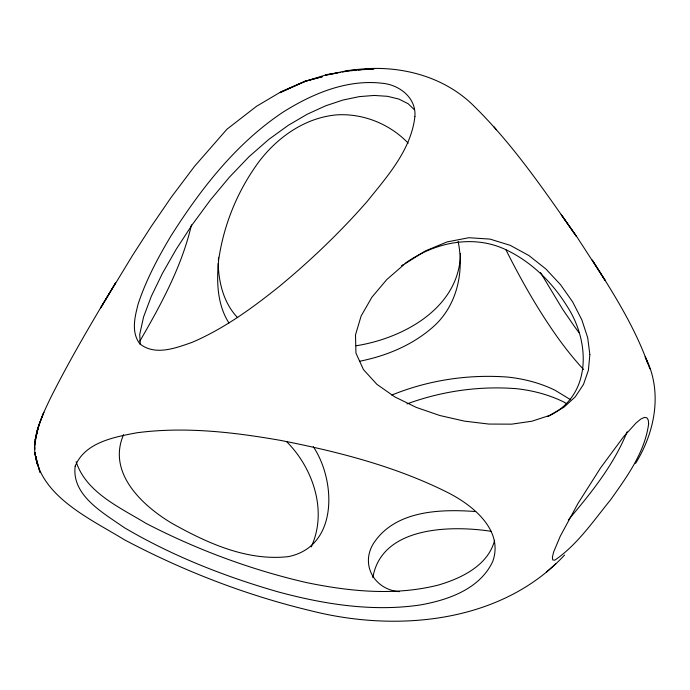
<?xml version="1.0" encoding="UTF-8"?>
<svg xmlns="http://www.w3.org/2000/svg" width="690" height="690" viewBox="0 0 690 690"><rect width="100%" height="100%" fill="white"/><g stroke="black" fill="none" stroke-linecap="round" stroke-linejoin="round"><path stroke-width="1.03" d="M460.523 253.377C459.566 307.723 403.745 338.247 356.161 345.759M218.385 260.458L218.566 257.353M372.85 577.685C381.466 526.099 451.157 525.185 491.349 531.335M191.466 224.837C181.884 266.366 161.081 304.497 139.863 341.127M494.635 540.313C488.097 565.49 461.42 578.28 438.409 585.042C395.008 596.048 349.425 591.485 306.101 582.498C250.522 569.638 196.641 549.559 145.978 523.356C120.233 507.59 86.103 492.669 76.124 461.67M123.579 434.657C106.976 472.805 142.33 505.753 172.164 523.443C207.267 543.125 247.201 561.324 288.394 556.614C338.488 546.489 336.039 480.602 313.303 446.697M627.124 431.75C613.91 464.844 591.123 492.979 568.327 519.941M635.568 463.387C655.25 431.75 662.935 391.101 645.184 356.799L649.902 368.865M311.19 546.911C327.793 511.437 313.139 468.01 286.471 441.497M322.135 76.754L305.653 81.144L281.442 91.537L256.507 106.303L226.941 129.228L194.632 166.187L171.37 197.081L151.153 226.587L132.532 255.429L100.395 308.309L115.653 282.788C92.909 320.384 70.544 358.265 50.775 397.526C43.323 412.974 35.664 428.913 34.5 446.301C35.268 494.437 89.226 518.095 124.416 539.778C183.066 570.82 245.45 595.013 309.991 610.547L312.941 611.28C398.449 632.402 501.88 622.665 564.584 555.019M546.411 572.114L555.717 563.842M401.554 265.65L403.322 264.537M405.09 263.425C433.303 243.053 471.408 234.255 504.14 248.892C530.248 260.803 551.517 281.33 566.619 305.523C590.45 341.378 592.296 396.112 547.8 416.501M391.773 395.085C428.326 380.121 468.57 374.101 507.935 377.102A201.704 144.072 -35.9 0 1 555.045 390.247L570.673 399.777M406.971 403.926C441.738 391.135 479.352 385.77 516.301 388.677A201.704 144.072 -35.9 0 1 563.411 401.822L566.024 403.305M322.23 76.737L303.936 81.653L280.002 92.641L305.653 81.144L303.936 81.653L327.448 74.46L340.084 72.433M337.074 73.131L325.628 75.141L348.114 70.475L373.963 69M359.533 361.275C387.055 355.833 413.922 344.543 434.769 325.404C457.418 304.187 464.215 271.153 458.134 241.5M342.188 72.096L344.293 71.76M356.014 70.233L345.466 71.303C390.945 62.626 441.781 73.2 474.884 106.985C513.929 145.555 544.91 191.38 576.262 236.17L561.203 214.581L576.676 236.523L605.173 280.451L592.227 260.044C613.272 292.948 634.403 326.439 647.755 363.345M358.127 70.018L361.293 69.69M364.458 69.371L369.728 68.836L365.993 68.707L373.247 68.983M475.686 511.557C440.177 508.927 394.887 510.359 373.402 543.582C360.18 565.179 374.73 589.665 399.243 591.684M414.233 109.624L408.152 103.733L398.889 99.067L387.478 96.315L374.204 95.444L359.3 96.626L342.999 100.033L325.551 105.846L307.197 114.247L288.161 125.399L268.695 139.492L249.03 156.699L229.408 177.183L210.381 200.031L192.501 224.302L176.329 249.064L162.417 273.378L151.308 296.329L143.563 316.969L139.742 334.374L140.243 344.552M408.204 143.175C389.885 124.045 363.216 113.212 336.694 114.876C305.437 117.611 278.105 136.732 259.38 161.132C237.878 190.078 223.724 224.354 218.644 260.061C216.453 281.356 217.109 304.445 228.959 323.049M237.636 317.676C223.862 303.341 218.739 282.978 218.195 263.571M493.695 126.529L496.464 129.789M540.494 272.515L562.643 309.284L574.149 326.025A66.128 11.661 54.2 0 0 579.014 332.649M505.761 249.47C521.105 280.037 538.002 309.913 557.865 337.79A66.128 11.661 54.2 0 0 583.671 369.538M35.785 456.685L36.984 463.922L35.958 456.668M34.793 448.371C34.448 435.804 39.252 423.789 43.841 412.275L37.502 429.146L34.5 446.301L34.871 449.423M35.242 452.536L35.492 454.615M75.184 466.173C71.346 495.644 103.836 513.213 124.174 527.574C172.207 555.916 224.526 576.461 278.036 591.856C324.05 604.276 372.41 611.97 419.986 605.001C448 600.093 479.817 589.113 492.738 561.479C503.993 529.98 472.426 505.002 447.663 492.496C395.18 466.207 337.764 451.614 280.425 440.367C233.151 432.087 184.661 426.472 136.792 432.785C114.247 437.089 84.904 442.281 75.184 466.173M589.846 354.617L588.398 370.263L583.49 384.434L575.253 396.871L563.834 407.316L549.343 415.518L531.921 421.211L511.704 424.152L488.805 424.065L464.456 421.133L439.858 415.518L416.251 407.393L394.835 396.923L376.835 384.27L363.466 369.607L355.945 353.099L355.488 334.917L361.137 315.977L371.91 297.2L386.84 279.493L404.97 263.77L425.325 250.962L446.939 241.966L468.838 237.714L490.055 239.111L510.22 245.338L528.945 255.567L545.85 268.962L560.556 284.711L572.691 301.978L581.868 319.936L587.716 337.755L589.846 354.617M648.626 423.858C644.831 452.468 626.934 476.695 610.719 499.664C593.434 520.821 577.539 544.608 554.769 560.202L552.707 559.9L552.397 557.028L553.665 551.914L560.28 536.19L577.884 503.614L600.645 467.786L623.45 436.925L635.947 423.082L640.786 419.072L644.4 417.398L646.875 417.812L648.255 420.046L648.626 423.858M414.897 116.584C411.085 149.92 387.392 176.252 367.235 201.376C340.351 232.116 310.767 260.397 279.321 286.419C252.324 308.051 224.026 328.682 192.062 342.369C175.803 348.045 154.888 356.169 139.734 343.715C130.971 332.011 134.843 316.831 138.172 303.893C146.108 279.924 158.027 257.594 170.939 235.98C200.756 188.913 235.963 143.589 282.762 112.323C312.13 93.78 346.665 79.126 382.088 83.24C399.346 84.706 416.467 97.851 414.897 116.584M36.691 433.984L35.233 439.901L39.123 424.35L36.691 433.984M39.934 472.132L34.742 453.063L39.934 472.132"/></g></svg>
